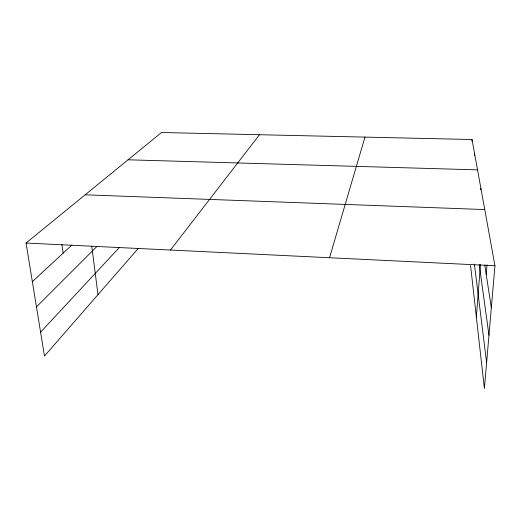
<?xml version="1.0" encoding="UTF-8"?>
<svg xmlns="http://www.w3.org/2000/svg" width="521" height="521" viewBox="0 0 521 521"><rect width="100%" height="100%" fill="white"/><g stroke="black" fill="none" stroke-linecap="round" stroke-linejoin="round"><path stroke-width="0.78" d="M471.928 141.139L472.039 139.524L161.503 132.51L26.05 243.046L44.487 356.038L138.495 248.165M474.507 155.356L474.618 153.741M480.772 189.898L480.89 188.296M476.35 317.022L480.453 264.564M486.21 274.404L486.992 264.811M472.039 139.524L494.95 265.743L484.393 388.49L470.567 265.58M329.539 257.739L364.967 137.108M170.471 250.041L259.484 134.724M40.592 332.157L119.394 247.462M36.463 306.876L96.971 246.407M32.348 281.646L71.937 245M128.068 159.797L477.549 169.866M85.157 194.815L484.758 209.572M26.05 243.046L494.95 265.743M484.771 265L491.329 307.852M61.869 244.31L63.145 253.141M479.242 264.544L488.972 335.277M91.768 246.218L97.994 294.639M474.397 264.075L486.614 362.681"/></g></svg>
